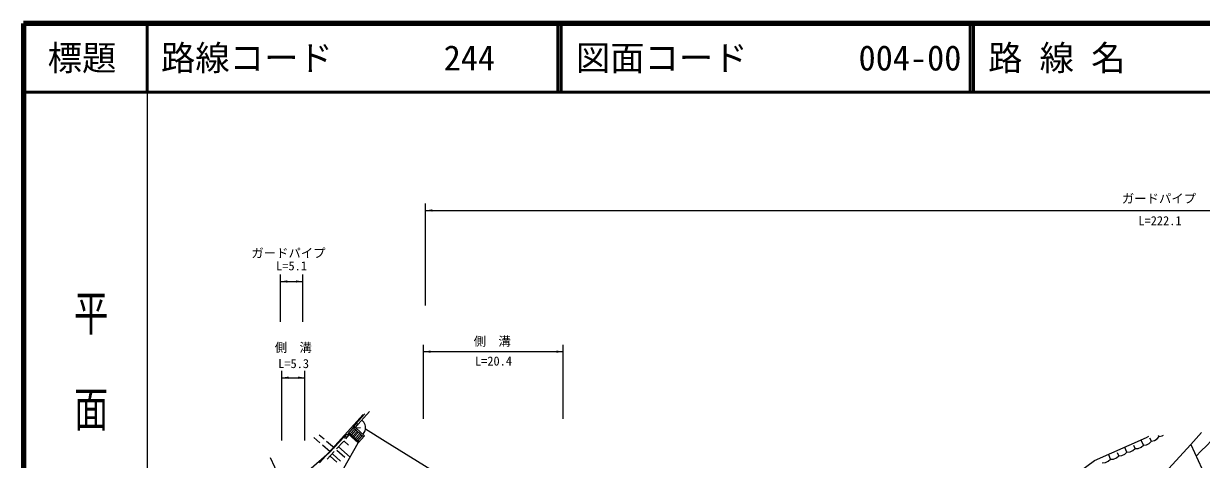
# Model space of a CAD drawing. Units: millimetres, scale not verified. Extents: x 40000 to 680000, y 20000 to 380000.
# Drawn here: x 40000 to 211422, y 316546 to 380000 of the extents above; entities that cross this region are included whole.
import ezdxf
from ezdxf.enums import TextEntityAlignment as Align

# ---------------------------------------------------------------- set-up
doc = ezdxf.new("R2010")
doc.units = ezdxf.units.MM
doc.header["$LTSCALE"] = 1000
for name, color, linetype, lineweight in [('M-BGD', 7, 'Continuous', 25), ('M-STR-STRC', 7, 'Continuous', 25), ('M-TTL', 2, 'Continuous', 140), ('M-TTL-BAND', 7, 'Continuous', 25), ('M-TTL-LINE', 7, 'Continuous', 50)]:
    doc.layers.add(name, color=color, linetype=linetype, lineweight=lineweight)
doc.layers.add('M-TTL-TXT', color=7, linetype='Continuous')
doc.styles.add('@ＭＳ ゴシック', font='')
doc.styles.add('ＭＳ ゴシック', font='')
doc.styles.get('@ＭＳ ゴシック').set_extended_font_data('@MS Gothic')
doc.styles.get('ＭＳ ゴシック').set_extended_font_data('MS Gothic')

# ---------------------------------------------------------------- blocks, each defined once
blk = doc.blocks.new('filled_arrow')
at = {"color": 0, "linetype": 'Continuous', "lineweight": -2}
blk.add_solid([(7.5, 1.25), (0, 0), (7.5, -1.25)], dxfattribs=at)

msp = doc.modelspace()

# ---------------------------------------------------------------- linework, layer by layer
at = {"layer": 'M-BGD'}
for p, q in [((83046, 316060), (89413, 323074)), ((88271, 321221), (90349, 323511)), ((89685, 323201), (88360, 321733)), ((87221, 320284), (88162, 321320)), ((87539, 320265), (88211, 321006)), ((87722, 320099), (88394, 320840)), ((87905, 319933), (88577, 320673)), ((87975, 321490), (88345, 321154)), ((88027, 321172), (89493, 319841)), ((88129, 321402), (88140, 321460)), ((88132, 321332), (88129, 321402)), ((88149, 321276), (88132, 321332)), ((88140, 321460), (88172, 321525)), ((88180, 321221), (88149, 321276)), ((88172, 321525), (88226, 321584)), ((88210, 321194), (88180, 321221)), ((88360, 321733), (88226, 321584)), ((88345, 321154), (89053, 321213)), ((88345, 321154), (89628, 319990)), ((83118, 318961), (82241, 319732)), ((83729, 319488), (83033, 320101)), ((85231, 318167), (84105, 319158)), ((86704, 319896), (84497, 317496)), ((85544, 318068), (86553, 319179)), ((86612, 315261), (88692, 318948)), ((86625, 319259), (87308, 318640)), ((86840, 320044), (86704, 319896)), ((86840, 320044), (86894, 320102)), ((86889, 319549), (87404, 320117)), ((86894, 320102), (86935, 320132)), ((86935, 320132), (86998, 320156)), ((86998, 320156), (87047, 320165)), ((87047, 320165), (87097, 320160)), ((87097, 320160), (87161, 320142)), ((87161, 320142), (87205, 320115)), ((87205, 320115), (87227, 320095)), ((87221, 320284), (88687, 318953)), ((87355, 320432), (88821, 319101)), ((88088, 319766), (88760, 320507)), ((88272, 319600), (88944, 320340)), ((88455, 319434), (89127, 320174)), ((88638, 319267), (89310, 320008)), ((88687, 318953), (89628, 319990)), ((202981, 318644), (202660, 319358)), ((204156, 319208), (203925, 319624)), ((205273, 319878), (205172, 320023)), ((209854, 318703), (211410, 320448)), ((84497, 317496), (81513, 314951)), ((84620, 317640), (83493, 318630)), ((84200, 316588), (85208, 317698)), ((86121, 316319), (84995, 317309)), ((86733, 316846), (85606, 317837)), ((85847, 318402), (87525, 316879)), ((198195, 316576), (197922, 317233)), ((199394, 317086), (199206, 317527)), ((200587, 317613), (200277, 318277)), ((201781, 318134), (201589, 318561)), ((86483, 294268), (75918, 316785)), ((84598, 317026), (85584, 316131))]:
    msp.add_line(p, q, dxfattribs=at)
for points in [[(89758, 321005), (92631, 319196), (100399, 314410), (120782, 301941)], [(210632, 317040), (211391, 317789), (212138, 318551), (212878, 319322), (213617, 320094), (214088, 320581)], [(193412, 314620), (195838, 316383), (203429, 319734), (203752, 319926)], [(202981, 318644), (203429, 318695), (203836, 318890), (204156, 319208)], [(204156, 319208), (204598, 319300), (204984, 319532), (205274, 319879)], [(205273, 319879), (205716, 319969), (205888, 320072)], [(191265, 311165), (194225, 312257), (198271, 311118), (206110, 314606), (209854, 318703), (213089, 311744)], [(199394, 317086), (199844, 317122), (200257, 317305), (200587, 317613)], [(200587, 317613), (201037, 317647), (201450, 317828), (201781, 318134)], [(201781, 318134), (202231, 318164), (202647, 318341), (202981, 318644)], [(196995, 316066), (197446, 316096), (197861, 316273), (198195, 316576)], [(198195, 316576), (198645, 316606), (199060, 316783), (199395, 317086)]]:
    msp.add_lwpolyline(points, dxfattribs=at)
for centre in [(88471, 321632), (86815, 319795)]:
    msp.add_circle(centre, 150, dxfattribs=at)
for start, end in [(343.37333, 51.80638), (317.77145, 343.37333)]:
    msp.add_arc((88345, 321154), 1421, start, end, dxfattribs=at)
at = {"layer": 'M-STR-STRC'}
for p, q in [((98498, 338952), (98498, 353792)), ((98498, 352792), (312279, 352792)), ((77375, 336592), (77375, 343448)), ((80629, 336592), (80629, 343448)), ((77375, 342448), (80629, 342448)), ((98228, 322460), (98228, 333238)), ((118549, 322460), (118549, 333238)), ((98228, 332238), (118549, 332238)), ((77567, 319294), (77567, 329443)), ((80956, 319294), (80956, 329443)), ((77567, 328443), (80956, 328443))]:
    msp.add_line(p, q, dxfattribs=at)
at = {"layer": 'M-TTL'}
for p, q in [((40000, 380000), (40000, 20000)), ((680000, 380000), (40000, 380000))]:
    msp.add_line(p, q, dxfattribs=at)
at = {"layer": 'M-TTL-BAND'}
msp.add_line((58000, 370000), (58000, 20000), dxfattribs=at)
at = {"layer": 'M-TTL-LINE'}
for p, q in [((58000, 380000), (58000, 370000)), ((117750, 380000), (117750, 370000)), ((118250, 380000), (118250, 370000)), ((177750, 380000), (177750, 370000)), ((178250, 380000), (178250, 370000)), ((40000, 370000), (680000, 370000))]:
    msp.add_line(p, q, dxfattribs=at)

# ---------------------------------------------------------------- block references
at = {"layer": 'M-STR-STRC', "xscale": 133, "yscale": 133}
for p in [(98498, 352792), (77375, 342448), (98228, 332238), (77567, 328443)]:
    msp.add_blockref('filled_arrow', p, dxfattribs=at)
at = {"layer": 'M-STR-STRC', "xscale": 133, "yscale": 133, "rotation": 180}
for p in [(80629, 342448), (118549, 332238), (80956, 328443)]:
    msp.add_blockref('filled_arrow', p, dxfattribs=at)

# ---------------------------------------------------------------- texts
at = {"layer": 'M-STR-STRC', "style": 'ＭＳ ゴシック'}
for s, p in [('ガードパイプ', (199838, 354527)), ('ガードパイプ', (73148, 346589)), ('側\u3000溝', (105502, 333746)), ('側\u3000溝', (76556, 332851))]:
    msp.add_text(s, height=1320, dxfattribs=at).set_placement(p, align=Align.MIDDLE_LEFT)
for s, p in [('L=222.1', (205388, 350249)), ('L=5.1', (79002, 343676)), ('L=5.3', (79302, 329449)), ('L=20.4', (108388, 329816))]:
    msp.add_text(s, height=1320, dxfattribs=at).set_placement(p, align=Align.BOTTOM_CENTER)
at = {"layer": 'M-TTL-BAND', "style": '@ＭＳ ゴシック', "width": 1.4}
msp.add_text('平  面  図', height=3666, rotation=270, dxfattribs=at).set_placement((49777, 306475), align=Align.MIDDLE_RIGHT)
at = {"layer": 'M-TTL-TXT', "style": 'ＭＳ ゴシック'}
msp.add_text('標題', height=3666, dxfattribs=at).set_placement((48500, 375000), align=Align.MIDDLE_CENTER)
for s, p in [('路線コード', (60000, 375000)), ('図面コード', (120380, 375000)), ('路 線 名', (180380, 375000)), ('244', (101142, 375000)), ('004-00', (161521, 375000))]:
    msp.add_text(s, height=3666, dxfattribs=at).set_placement(p, align=Align.MIDDLE_LEFT)

doc.saveas('drawing.dxf')
